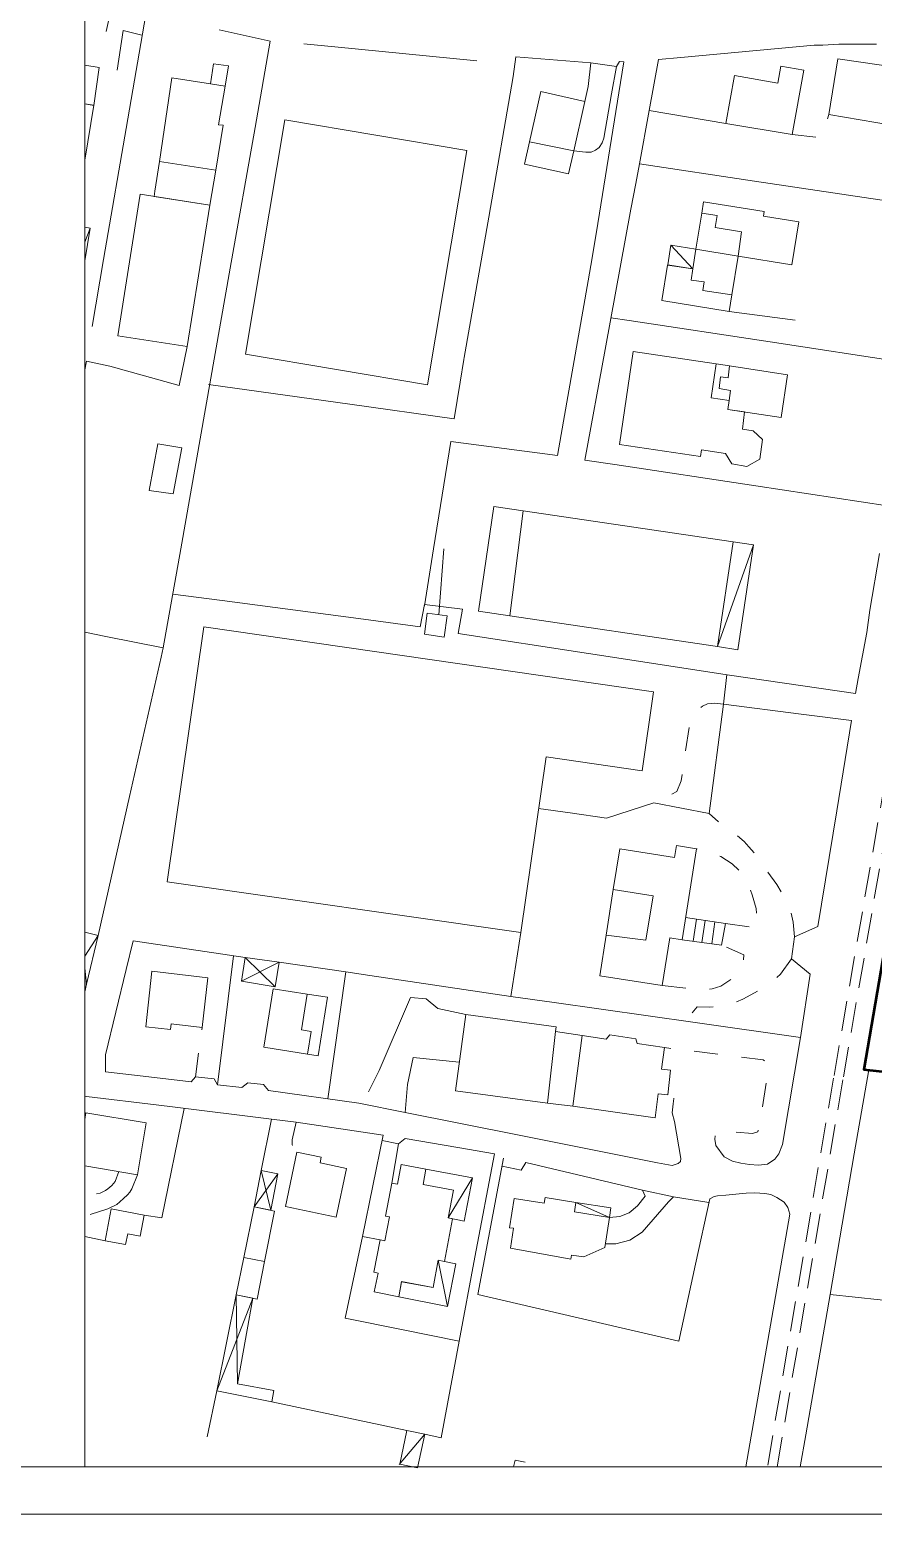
# Model space of a CAD drawing. Header units: millimetres. Extents: x 4297 to 8427, y -1478 to 1634.
# Drawn here: x 6872.3 to 7049.8, y 445.6 to 757.9 of the extents above; entities that cross this region are included whole.
import ezdxf

# ---------------------------------------------------------------- set-up
doc = ezdxf.new("R2010")
doc.units = ezdxf.units.MM
doc.header["$LTSCALE"] = 0.1
doc.linetypes.add('TRATTEGGIATA', pattern=[19.05, 12.7, -6.35])
for name, color, linetype, lineweight in [('1_CARTIGLIO', 7, 'Continuous', 9), ('4_AREA DI PROGETTO', 1, 'Continuous', 50), ('4_PISTACICL', 30, 'Continuous', 20)]:
    doc.layers.add(name, color=color, linetype=linetype, lineweight=lineweight)

msp = doc.modelspace()

# ---------------------------------------------------------------- linework, layer by layer
at = {"layer": '1_CARTIGLIO'}
for p, q in [((6883.88, 1623.55), (6883.88, 455.55)), ((6888.38, 757.5), (6889.63, 763.15)), ((6896.68, 761.07), (6892.91, 739.11)), ((6891.91, 757.7), (6890.66, 749.36)), ((6922.88, 755.42), (6912.14, 757.82)), ((6922.88, 755.42), (6912.14, 757.82)), ((6919.68, 737.26), (6922.88, 755.42)), ((6936.48, 754.23), (6929.95, 754.86)), ((6966.34, 751.35), (6936.48, 754.23)), ((7037.3, 754.58), (7009.27, 752.01)), ((7039.15, 754.59), (7037.3, 754.58)), ((7050.46, 754.8), (7042.49, 754.83)), ((6974.53, 752.13), (6974.02, 747.99)), ((6990.35, 750.92), (6974.53, 752.13)), ((6990.35, 750.92), (6974.53, 752.13)), ((6989.74, 745.91), (6990.35, 750.92)), ((6995.7, 750.15), (6994.67, 744.38)), ((6996.34, 751.17), (6995.7, 750.15)), ((6996.34, 751.17), (6995.7, 750.15)), ((6997.27, 751.13), (6996.34, 751.17)), ((6997.27, 751.13), (6996.34, 751.17)), ((6996.56, 746.74), (6997.27, 751.13)), ((7004.6, 751.58), (7002.62, 740.87)), ((7009.27, 752.01), (7004.6, 751.58)), ((6974.02, 747.99, 208.21), (6968.86, 718.43, 208.21)), ((6991.77, 717.13), (6996.56, 746.74)), ((6989.74, 745.91, 208.18), (6989.06, 742.79, 208.18)), ((6993.07, 735.04, 208.17), (6994.67, 744.38, 208.17)), ((7002.62, 740.87), (7000.54, 729.63)), ((7018.73, 738.15, 208.83), (7002.62, 740.87, 208.83)), ((6892.91, 739.11), (6887.83, 709.55)), ((6914.47, 707.72), (6919.68, 737.26)), ((7040.11, 739.1), (7040.38, 740.01)), ((6992.06, 733.09, 208.16), (6992.74, 734.07, 208.16)), ((6992.74, 734.07, 208.16), (6993.07, 735.04, 208.16)), ((7032.71, 735.8), (7037.68, 735.24)), ((6986.74, 732.37, 208.25), (6988.55, 732.15, 208.25)), ((6988.55, 732.15, 208.25), (6989.31, 732.1, 208.25)), ((6989.31, 732.1, 208.24), (6990.4, 732.12, 208.24)), ((6990.4, 732.12, 208.2), (6991.29, 732.49, 208.2)), ((6991.29, 732.49, 208.16), (6992.06, 733.09, 208.16)), ((7000.54, 729.63), (6999.78, 725.48)), ((7024.76, 726.03), (7000.54, 729.63)), ((7054.44, 721.62), (7024.76, 726.03)), ((6968.86, 718.43, 207.64), (6963.7, 688.88, 207.64)), ((6998.78, 720.09), (6993.35, 690.58)), ((6990.6, 709.86), (6991.77, 717.13)), ((6887.83, 709.55), (6885.41, 695.44)), ((6989.75, 705.06), (6990.6, 709.86)), ((6909.25, 678.17), (6914.47, 707.72)), ((6984.57, 675.51), (6989.75, 705.06)), ((6998.4, 696.67), (6994.56, 697.26)), ((7028.06, 692.17), (6998.4, 696.67)), ((7033.35, 696.77, 210.22), (7019.4, 698.58, 210.22)), ((6903.7, 683.02, 207.5), (6905.42, 691.2, 207.5)), ((6993.35, 690.58), (6989.08, 667.34)), ((7057.72, 687.65), (7028.06, 692.17)), ((6884.2, 688.13), (6883.88, 686.34)), ((6884.2, 688.13), (6889.1, 687.11)), ((6889.16, 687.09, 207.49), (6903.7, 683.02, 207.49)), ((6962.86, 683.72), (6963.63, 688.5)), ((6963.7, 688.88, 207.63), (6963.63, 688.5, 207.63)), ((6909.89, 683.25), (6939.6, 679.11)), ((6961.61, 676.04), (6962.86, 683.72)), ((6904.04, 648.63), (6909.25, 678.17)), ((6939.6, 679.11), (6961.61, 676.04)), ((6983.31, 668.27), (6984.57, 675.51)), ((6960.85, 671.26), (6957.25, 648.63)), ((6960.85, 671.26), (6983.31, 668.27)), ((6989.08, 667.34), (6995.38, 666.39)), ((6995.38, 666.39), (7025.04, 661.89)), ((7025.04, 661.89), (7052.73, 657.69)), ((6900.38, 627.85), (6904.04, 648.63)), ((6957.25, 648.63), (6955.35, 636.7)), ((7049.06, 635.77), (7051.06, 647.65)), ((6912.77, 637.76), (6902.37, 639.13)), ((6942.51, 633.83), (6912.77, 637.76)), ((6955.37, 636.96), (6954.42, 632.25)), ((6963.3, 635.97), (6955.37, 636.96)), ((6962.42, 630.86), (6963.3, 635.97)), ((6883.88, 631.11), (6888.3, 630.24)), ((6954.42, 632.25), (6942.51, 633.83)), ((7046.6, 621.35), (7048.4, 631.08)), ((6888.3, 630.24), (6900.38, 627.85)), ((6899.92, 625.84), (6900.38, 627.85)), ((6989.85, 626.65), (6962.42, 630.86)), ((6893.29, 596.58), (6899.92, 625.84)), ((7019.5, 622.11), (6989.85, 626.65)), ((7019.5, 622.11), (7046.02, 618.21)), ((7046.02, 618.21), (7046.6, 621.35)), ((7013.8, 615.53), (7013.5, 615.26)), ((7014.87, 616.08), (7013.8, 615.53)), ((7016.41, 616.2), (7014.87, 616.08)), ((7015.2, 592.95), (7018.24, 615.96)), ((7018.24, 615.96), (7016.41, 616.2)), ((7034.56, 613.91), (7018.24, 615.96)), ((7045.19, 612.57), (7034.56, 613.91)), ((7042.06, 593.54), (7045.19, 612.57)), ((7011.01, 611.1), (7010.28, 606.15)), ((7009.34, 599.86), (7008.44, 597.6)), ((7009.54, 601.21), (7009.34, 599.86)), ((6886.66, 567.32), (6893.29, 596.58)), ((7008.44, 597.6), (7007.35, 597.07)), ((6985.99, 593.1), (6979.35, 594.06)), ((7003.55, 595.21), (6993.62, 592.01)), ((7015.2, 592.95), (7003.55, 595.21)), ((7038.08, 569.24), (7042.06, 593.54)), ((6993.62, 592.01), (6985.99, 593.1)), ((7017.18, 591.21), (7015.2, 592.95)), ((7022.56, 587.06), (7021.22, 588.3)), ((7012.69, 585.54), (7012.56, 585.58)), ((7017.65, 583.97), (7017.46, 584.03)), ((7023.6, 585.95), (7022.56, 587.06)), ((7024.68, 584.7), (7023.6, 585.95)), ((7020.09, 582.39), (7017.65, 583.97)), ((7021.45, 581.07), (7020.09, 582.39)), ((7029.46, 578.04), (7027.59, 580.64)), ((7030.35, 576.48), (7029.46, 578.04)), ((7024.25, 575.87), (7023.93, 576.84)), ((7025.13, 573.02), (7024.25, 575.87)), ((7025.21, 572.03), (7025.13, 573.02)), ((7032.88, 570.15), (7032.51, 571.99)), ((7018.68, 569.85), (7023.63, 569.14)), ((7033.18, 567.04), (7032.88, 570.15)), ((7033.18, 567.04), (7038.08, 569.24)), ((6894.07, 566.17), (6892.6, 560.17)), ((6917.64, 562.71), (6894.07, 566.17)), ((6973.52, 554.49), (6975.6, 567.93)), ((6915.16, 563.07), (6911.77, 535.92)), ((7022.51, 563.25), (7018.88, 564.85)), ((7022.42, 562.22), (7022.43, 562.23)), ((7022.43, 562.23), (7022.51, 563.25)), ((7032.54, 562.4), (7030.24, 559.15)), ((7036.49, 559.16), (7032.54, 562.4)), ((6892.6, 560.17), (6888.2, 542.21)), ((6938.78, 559.65), (6924.74, 561.68)), ((6935.03, 532.99), (6938.78, 559.65)), ((6943.85, 558.9), (6938.78, 559.65)), ((7030.24, 559.15), (7029.49, 558.48)), ((7034.46, 545.86), (7036.49, 559.16)), ((6883.88, 555.49), (6884.24, 557.11)), ((6973.52, 554.49), (6943.85, 558.9)), ((7005.35, 556.8), (7010.32, 556.24)), ((7015.3, 556.04), (7015.83, 556.08)), ((7015.83, 556.08), (7017.67, 556.68)), ((7017.67, 556.68), (7019.77, 558.08)), ((7019.77, 558.08), (7019.78, 558.09)), ((6952.38, 554.24, 206.43), (6945.82, 538.9, 206.43)), ((6955.71, 553.99, 206.6), (6952.38, 554.24, 206.6)), ((6958.16, 551.99, 206.6), (6955.71, 553.99, 206.6)), ((6982.61, 553.21), (6973.52, 554.49)), ((7012.31, 549), (6982.61, 553.21)), ((7022.28, 553.9), (7020.96, 553.35)), ((7024, 554.81), (7022.28, 553.9)), ((7025.42, 555.58), (7024, 554.81)), ((6964.01, 550.67, 206.6), (6958.16, 551.99, 206.6)), ((7012.7, 552.3), (7011.68, 551.05)), ((7015.31, 552.24), (7012.7, 552.3)), ((7016.08, 552.3), (7015.31, 552.24)), ((6908.51, 547.48), (6908.58, 547.99)), ((7034.46, 545.86), (7012.31, 549)), ((7007.13, 543.57), (7005.8, 543.73)), ((7033.19, 538.33), (7034.46, 545.86)), ((6888.2, 542.21), (6888.24, 538.65)), ((6907.13, 537.58), (6907.81, 542.53)), ((6951.74, 535.97, 207.48), (6952.97, 541.65, 207.48)), ((6952.97, 541.65, 207.52), (6962.63, 540.7, 207.52)), ((7017.05, 542.35), (7012.09, 542.96)), ((7026.6, 541.17), (7022.02, 541.73)), ((7026.88, 540.92), (7026.6, 541.17)), ((6888.24, 538.65), (6896.13, 537.73)), ((6896.13, 537.73), (6906.24, 536.55)), ((6906.24, 536.55), (6907.13, 537.58)), ((6945.82, 538.9), (6943.55, 534.45)), ((7030.66, 523.37), (7033.19, 538.33)), ((7048.82, 539.08), (7045.76, 521.38)), ((6911.06, 537.13), (6911.77, 535.92)), ((6911.77, 535.92), (6916.9, 535.34)), ((6916.9, 535.34), (6918.19, 536.33)), ((6921.46, 535.96), (6922.5, 534.7)), ((6922.5, 534.7), (6941.53, 532.01)), ((6951.74, 535.97), (6951.28, 530.09)), ((7026.43, 531.3), (7027.19, 536.24)), ((6899.41, 531.6), (6884.26, 533.44)), ((6900.08, 507.89), (6904.74, 530.95)), ((6923.13, 528.67), (6902.35, 531.25)), ((7007.45, 530.02), (7007.65, 531.89)), ((7007.65, 531.89), (7007.81, 533.04)), ((7007.81, 533.04), (7007.76, 533.07)), ((6923.13, 528.67), (6920.99, 517.87)), ((6928.35, 528.02), (6927.47, 524.33)), ((6946.67, 525.33), (6928.35, 528.02)), ((6951.28, 530.09), (6974.92, 525.38)), ((7007.94, 528.19), (7007.45, 530.02)), ((7009.28, 520.38), (7007.94, 528.19)), ((6946.67, 525.33, 206.53), (6942.28, 503.97, 206.53)), ((6974.92, 525.38), (7004.34, 519.51)), ((7016.42, 524.47), (7016.52, 525.16)), ((7020.91, 525.94), (7024.35, 525.67)), ((7024.35, 525.67), (7025.47, 526.01)), ((7025.47, 526.01), (7025.56, 526.37)), ((6927.47, 524.33), (6927.46, 523.31)), ((6927.46, 523.31), (6927.56, 523.15)), ((6948.45, 515.23, 206.82), (6949.88, 523.52, 206.82)), ((6949.88, 523.52, 206.82), (6951.28, 524.61, 206.82)), ((6962.32, 522.73), (6951.28, 524.61)), ((6970.05, 521.42), (6962.32, 522.73)), ((7016.66, 523.15), (7016.42, 524.47)), ((7018.41, 520.76), (7016.66, 523.15)), ((7029.91, 521.37), (7030.66, 523.37)), ((6965.96, 499.64), (6970.05, 521.42)), ((6971.97, 520.47), (6966.54, 491.77)), ((6976.68, 519.58), (6975.7, 517.95)), ((7001.22, 513.77), (6976.68, 519.58)), ((7004.34, 519.51), (7007.41, 518.9)), ((7007.41, 518.9), (7008.67, 519.33)), ((7008.67, 519.33), (7009.17, 519.76)), ((7009.17, 519.76), (7009.28, 520.38)), ((7018.41, 520.76), (7020.17, 519.83)), ((7020.17, 519.83), (7021.92, 519.4)), ((7021.92, 519.4), (7023.73, 519.17)), ((7023.73, 519.17), (7025.64, 519.03)), ((7025.64, 519.03), (7027.49, 519.19)), ((7027.49, 519.19), (7029.03, 520.24)), ((7029.03, 520.24), (7029.91, 521.37)), ((7045.76, 521.38), (7040.65, 491.82)), ((6890.23, 515.56, 206.49), (6889.53, 514.69, 206.49)), ((6891, 517.66, 206.49), (6890.23, 515.56, 206.49)), ((6893.73, 514.01, 206.21), (6894.93, 516.99, 206.21)), ((6887.1, 513.14, 206.26), (6886.31, 512.97, 206.26)), ((6887.54, 513.34, 206.39), (6887.1, 513.14, 206.39)), ((6888.2, 513.65, 206.42), (6887.54, 513.34, 206.42)), ((6888.68, 514.02, 206.48), (6888.2, 513.65, 206.48)), ((6889.53, 514.69, 206.48), (6888.68, 514.02, 206.48)), ((6892.02, 512.01, 206.21), (6892.85, 512.78, 206.21)), ((6892.85, 512.78, 206.21), (6893.35, 513.33, 206.21)), ((6893.35, 513.33, 206.21), (6893.73, 514.01, 206.21)), ((7001.75, 512.51, 206.76), (7000.17, 510.47, 206.76)), ((7001.75, 512.51), (7001.22, 513.77)), ((7007.71, 512.37), (7006.64, 511.32)), ((7015.18, 511.13), (7007.71, 512.37)), ((6885, 508.65, 206.21), (6888.74, 509.83, 206.21)), ((6888.74, 509.83, 206.21), (6890.63, 510.72, 206.21)), ((6890.63, 510.72, 206.21), (6891.24, 511.27, 206.21)), ((6891.24, 511.27, 206.21), (6892.02, 512.01, 206.21)), ((7000.17, 510.47, 206.76), (6998.37, 508.98, 206.76)), ((7001.12, 504.89, 206.7), (7006.64, 511.32, 206.7)), ((7012.35, 498.2), (7015.35, 511.93)), ((6896.35, 508.49), (6900.08, 507.89)), ((6996.45, 508.19, 206.77), (6994.24, 507.96, 206.77)), ((6998.37, 508.98, 206.77), (6996.45, 508.19, 206.77)), ((6883.88, 504.02), (6888.15, 503.11)), ((6942.28, 503.97), (6938.62, 486.85)), ((6942.28, 503.97, 206.53), (6946, 503.26, 206.53)), ((6995.56, 502.42, 206.86), (6998.53, 503.22, 206.86)), ((6998.53, 503.22, 206.84), (7001.12, 504.89, 206.84)), ((6993.39, 502.46, 206.94), (6995.56, 502.42, 206.94)), ((6962.63, 481.96), (6965.96, 499.64)), ((7008.81, 481.97), (7012.35, 498.2)), ((6966.54, 491.77), (6995.77, 484.99)), ((7040.65, 491.82), (7035.53, 462.26)), ((7040.65, 491.82), (7215.28, 472.66)), ((6938.62, 486.85), (6950.86, 484.36)), ((6950.86, 484.36), (6962.63, 481.96)), ((6995.77, 484.99), (7008.81, 481.97)), ((6958.81, 461.66), (6962.63, 481.96)), ((6909.63, 461.87), (6911.66, 471.51)), ((6923.22, 469.24), (6951.6, 463.2)), ((6955.39, 462.39), (6958.81, 461.66)), ((7035.53, 462.26), (7034.37, 455.55)), ((6974.09, 455.55), (6974.43, 456.95)), ((6974.43, 456.95), (6976.49, 456.54))]:
    msp.add_line(p, q, dxfattribs=at)
for points in [[(6477.84, 1633.55), (6477.84, 445.55), (8159.84, 445.55), (8159.84, 1633.55)], [(6487.84, 1623.55), (6487.84, 455.55), (8149.84, 455.55), (8149.84, 1623.55)]]:
    msp.add_lwpolyline(points, close=True, dxfattribs=at)
for points in [[(6895.89, 756.71), (6891.91, 757.7)], [(7039.15, 754.58), (7042.49, 754.83)], [(6883.88, 750.43), (6886.86, 749.94), (6885.74, 741.95), (6883.88, 742.25)], [(6910.97, 750.69), (6914.08, 750.24), (6913.38, 746.02), (6910.28, 746.51), (6910.97, 750.69)], [(6990.35, 750.92), (6995.7, 750.15)], [(6990.35, 750.92), (6995.7, 750.15)], [(7018.73, 738.15), (7020.55, 748.25), (7029.67, 746.61), (7030.32, 750.2), (7035.14, 749.34), (7032.71, 735.8), (7018.73, 738.15)], [(7040.38, 740.01), (7042.33, 751.77), (7060.15, 749.12), (7059.35, 744.47), (7058.12, 744.68), (7056.87, 737.23), (7040.38, 740.01)], [(6902.2, 747.77), (6910.28, 746.51), (6913.38, 746.02), (6912.01, 737.84), (6912.99, 737.75), (6911.41, 728.31), (6899.56, 730.17), (6902.2, 747.77)], [(6989.06, 742.79), (6979.81, 744.85), (6977.45, 734.29), (6986.74, 732.37), (6989.06, 742.79)], [(6883.88, 730.4), (6885.74, 741.96), (6883.88, 742.26)], [(6917.68, 689.62), (6955.96, 683.19), (6964.24, 732.45), (6925.96, 738.89), (6917.68, 689.62)], [(6985.65, 727.52), (6986.74, 732.37), (6977.45, 734.29), (6976.39, 729.59), (6985.65, 727.52)], [(6899.56, 730.17), (6898.62, 723.9), (6898.46, 722.8), (6910.19, 720.94), (6911.41, 728.31), (6899.56, 730.17)], [(6999.78, 725.48), (6998.78, 720.08)], [(6890.8, 693.5), (6905.42, 691.2), (6910.19, 720.95), (6895.49, 723.27), (6890.8, 693.5)], [(7021.31, 710.24), (7022, 715.37), (7016.48, 716.28), (7016.94, 718.79), (7013.65, 719.24), (7014.04, 721.67), (7026.83, 719.62), (7026.67, 718.64), (7034.1, 717.43), (7032.63, 708.38), (7021.31, 710.24)], [(7013.65, 719.24), (7016.94, 718.79), (7016.48, 716.28), (7022, 715.37), (7021.31, 710.24), (7012.45, 711.72), (7013.65, 719.24)], [(6883.88, 709.22), (6885.01, 716.12), (6883.88, 716.31)], [(6885.01, 716.12), (6883.88, 713.14)], [(7007.17, 712.57), (7006.5, 708.39), (7011.78, 707.53), (7012.45, 711.72), (7007.17, 712.57)], [(7011.78, 707.53), (7007.17, 712.57)], [(7011.45, 705.19), (7014.18, 704.85), (7013.91, 703), (7019.97, 702.08), (7021.31, 710.24), (7012.45, 711.72), (7011.78, 707.53), (7011.45, 705.19)], [(7005.3, 700.9), (7006.49, 708.34), (7011.78, 707.53), (7011.45, 705.19), (7014.18, 704.85), (7013.91, 703), (7019.97, 702.08), (7019.4, 698.59), (7005.3, 700.9)], [(6996.36, 670.61), (6999.25, 690.18), (7016.68, 687.56), (7015.66, 680.42), (7019.42, 679.86), (7019.13, 677.98), (7022.63, 677.46), (7022.21, 673.81), (7024.49, 673.48), (7026.44, 671.63), (7025.92, 667.49), (7023.16, 665.97), (7019.97, 666.55), (7018.68, 668.74), (7013.61, 669.45), (7013.41, 668.08), (6996.36, 670.61)], [(7019.42, 679.86), (7019.73, 681.99), (7017.32, 682.41), (7017.64, 684.83), (7019.21, 684.65), (7019.51, 687.13), (7016.68, 687.56), (7015.66, 680.42), (7019.42, 679.86)], [(7019.51, 687.13), (7019.21, 684.65), (7017.64, 684.83), (7017.32, 682.41), (7019.73, 681.99), (7019.42, 679.86), (7019.13, 677.98), (7030.39, 676.28), (7031.74, 685.29), (7019.51, 687.13)], [(6897.43, 660.9), (6902.49, 660.23), (6904.25, 669.93), (6899.23, 670.74), (6897.43, 660.9)], [(6969.93, 657.59), (6966.68, 635.58), (6973.3, 634.59), (6976.11, 656.68), (6969.93, 657.59)], [(6976.11, 656.68), (6973.3, 634.59), (7017.01, 628.09), (7020.27, 650.13), (6976.11, 656.68)], [(7017.01, 628.1), (7020.27, 650.13), (7024.52, 649.48), (7021.28, 627.44), (7017.01, 628.1)], [(6958.35, 634.76), (6959.41, 648.63)], [(7024.52, 649.48), (7017.01, 628.1)], [(6955.34, 630.68), (6955.93, 635.09), (6960.08, 634.53), (6959.48, 630.11), (6955.34, 630.68)], [(7049.06, 635.77), (7048.4, 631.08)], [(6908.92, 632.23), (6901.2, 578.64), (6975.6, 567.93), (6980.92, 604.89), (7001.11, 601.98), (7003.5, 618.59), (6908.92, 632.23)], [(7018.91, 622.2), (7018.24, 615.96)], [(6993.54, 567.36), (6992.19, 558.86), (7005.35, 556.79), (7006.93, 566.84), (7009.55, 566.43), (7012.56, 585.58), (7008.36, 586.24), (7007.96, 583.73), (6996.42, 585.56), (6995.06, 577), (7003.45, 575.67), (7001.89, 566.32), (6993.54, 567.36)], [(6993.54, 567.36), (7001.89, 566.32), (7003.45, 575.67), (6995.06, 577), (6993.54, 567.36)], [(7010.28, 571.11), (7018.68, 569.85)], [(7012.59, 570.76), (7011.86, 566.11)], [(7014.39, 570.49), (7013.68, 565.87)], [(7016.44, 570.18), (7015.81, 565.58)], [(7018.68, 569.85), (7017.85, 565.3)], [(6883.88, 567.99), (6886.66, 567.32), (6884.24, 557.11)], [(6883.88, 563), (6886.66, 567.32)], [(7017.85, 565.3), (7009.55, 566.43)], [(7032.54, 562.4), (7033.18, 567.04)], [(6917.64, 562.71), (6916.82, 557.68), (6923.9, 556.52), (6924.74, 561.68), (6917.64, 562.71)], [(6917.64, 562.71), (6916.82, 557.68), (6923.9, 556.52), (6924.74, 561.68), (6917.64, 562.71)], [(6923.9, 556.52), (6917.64, 562.71)], [(6883.88, 560.45), (6884.24, 557.11)], [(6897.99, 559.78), (6896.71, 548.1), (6901.88, 547.54), (6902.01, 548.74), (6908.58, 547.99), (6909.78, 558.44), (6897.99, 559.78)], [(6916.82, 557.68), (6924.74, 561.68)], [(6884.24, 557.11), (6883.88, 557.18)], [(6921.52, 543.84), (6923.48, 556.12), (6930.63, 554.99), (6929.49, 547.47), (6931.49, 547.11), (6930.74, 542.37), (6921.52, 543.84)], [(6932.97, 542.02), (6930.74, 542.37), (6931.49, 547.11), (6929.49, 547.47), (6930.63, 554.99), (6934.92, 554.31), (6932.97, 542.02)], [(6964.01, 550.67), (6983.06, 548.13), (6982.92, 547.12), (6981.2, 532.08), (6961.87, 534.61), (6964.01, 550.67)], [(6986.54, 531.38), (6981.2, 532.08), (6982.92, 547.12), (6988.5, 546.29), (6986.54, 531.38)], [(6986.54, 531.38), (7003.88, 528.94), (7004.48, 534.03), (7006.54, 533.83), (7007.12, 539.02), (7005.21, 539.23), (7005.8, 543.73), (7000.1, 544.57), (6999.81, 545.59), (6994.3, 546.39), (6993.59, 545.54), (6988.5, 546.29), (6986.54, 531.38)], [(6911.06, 537.13), (6907.13, 537.58)], [(6921.46, 535.96), (6918.19, 536.33)], [(6884.26, 533.44), (6883.88, 533.49)], [(6902.35, 531.24), (6899.41, 531.61)], [(6951.28, 530.09), (6941.53, 532.01)], [(6883.88, 528.64), (6884.12, 530.04), (6896.78, 527.89), (6894.93, 517), (6883.88, 518.87)], [(6928.35, 528.02), (6923.13, 528.67)], [(6936.76, 508.06), (6938.95, 518.29), (6933.38, 519.48), (6933.63, 520.68), (6928.48, 521.76), (6926.07, 510.3), (6936.76, 508.06)], [(6949.88, 523.52), (6946.44, 524.21)], [(6944.78, 492.33), (6949.94, 491.31), (6950.53, 494.5), (6957.14, 493.26), (6958.22, 499.03), (6959.57, 498.74), (6961.25, 507.72), (6960.35, 507.89), (6961.45, 513.73), (6955.03, 514.94), (6955.63, 518.18), (6950.44, 519.15), (6949.66, 515), (6948.45, 515.23), (6947.12, 508.27), (6947.96, 508.11), (6946.96, 503.07), (6946, 503.26), (6944.67, 496.48), (6945.56, 496.3), (6944.78, 492.33)], [(6971.65, 518.79), (6975.7, 517.95)], [(6919.49, 510.22), (6920.99, 517.87), (6924.49, 517.18), (6922.99, 509.53), (6919.49, 510.22)], [(6924.49, 517.18), (6919.49, 510.22)], [(6920.99, 517.87), (6922.99, 509.53)], [(6955.63, 518.18), (6965.46, 516.35), (6963.69, 507.24), (6960.35, 507.89), (6961.45, 513.74), (6955.03, 514.93), (6955.63, 518.18)], [(6960.35, 507.89), (6965.46, 516.35)], [(7007.71, 512.37), (7001.22, 513.77)], [(7015.35, 511.93), (7016.28, 512.39), (7016.96, 512.57), (7018.7, 512.68), (7020.84, 512.88), (7023.01, 513.08), (7024.85, 513.21), (7026.96, 513.05), (7028.21, 512.83), (7029.49, 512.23), (7031, 511.22), (7031.78, 510.1), (7032.18, 508.71), (7022.91, 455.55)], [(6888.15, 503.11), (6892.46, 502.28), (6892.91, 504.55), (6895.49, 504.05), (6896.35, 508.49), (6889.43, 509.82), (6888.15, 503.11)], [(6923.8, 509.36), (6919.49, 510.22), (6917.31, 499.58), (6921.7, 498.77), (6923.8, 509.36)], [(6974.21, 512.01), (6973.24, 505.84), (6974.05, 505.72), (6973.45, 501.55), (6986.14, 499.24), (6986.29, 500.08), (6988.85, 499.73), (6993.28, 501.69), (6994.24, 507.96), (6986.89, 509.18), (6987.2, 511.16), (6980.71, 512.19), (6980.52, 511.01), (6974.21, 512.01)], [(6987.2, 511.17), (6994.55, 510), (6994.24, 507.96), (6986.89, 509.18), (6987.2, 511.17)], [(6994.24, 507.96), (6987.2, 511.17)], [(6921.7, 498.77), (6917.31, 499.58), (6915.71, 491.72), (6920.13, 490.83), (6921.7, 498.77)], [(6949.94, 491.31), (6960.2, 489.28), (6961.94, 498.25), (6959.57, 498.74), (6958.22, 499.03), (6957.14, 493.26), (6950.53, 494.49), (6949.94, 491.31)], [(6958.22, 499.03), (6960.2, 489.28)], [(6915.71, 491.72), (6919.19, 491.01), (6915.97, 472.99), (6923.66, 471.62), (6923.22, 469.24), (6911.66, 471.51), (6915.71, 491.72)], [(6919.19, 491.01), (6911.66, 471.51)], [(6915.97, 472.99), (6915.71, 491.72)], [(6955.39, 462.39), (6950.03, 456.01)], [(6950.13, 456.12), (6953.84, 455.31), (6955.39, 462.39), (6951.6, 463.2), (6950.13, 456.12)]]:
    msp.add_lwpolyline(points, dxfattribs=at)
at = {"layer": '4_AREA DI PROGETTO', "ltscale": 5}
msp.add_lwpolyline([(7096.32, 821.76), (7047.77, 539.16), (7114.28, 531.88), (7144.07, 528.34), (7163.8, 526.2), (7193.62, 522.96), (7223.45, 519.73), (7240.43, 517.76), (7266.68, 514.68), (7278.71, 513.26), (7292.09, 511.3), (7303.08, 510.97), (7303.8, 523.32), (7304.25, 528.39), (7307.89, 543.4), (7309.21, 547.53), (7314.63, 564.51), (7319, 574.54), (7625.32, 574.54), (7628.81, 580.19), (7630.91, 585.72), (7631.4, 589.02), (7631.46, 591.06), (7631.48, 593.02)], dxfattribs=at)
at = {"layer": '4_PISTACICL', "linetype": 'TRATTEGGIATA', "ltscale": 5}
for points in [[(7027.55, 455.89), (7041.49, 537.89), (7054.97, 615.6), (7063.33, 664.41), (7072.96, 723.21), (7081.75, 775.02), (7085.73, 798.03), (7088.86, 816.91), (7091.98, 836.45), (7095.32, 853.93), (7098.71, 873.38), (7102.19, 889.87), (7103.16, 894.47), (7106.99, 907.36), (7109.84, 916.3), (7113.21, 924.52), (7118.06, 937.66), (7119.97, 942.79), (7125.95, 955.94), (7129.31, 963.04), (7137.19, 979.99), (7138.53, 984.04), (7138.87, 985.69)], [(7029.52, 455.55), (7043.46, 537.55), (7056.94, 615.26), (7065.31, 664.08), (7074.93, 722.88), (7083.72, 774.69), (7087.7, 797.7), (7090.84, 816.58), (7093.95, 836.11), (7097.28, 853.57), (7100.67, 873), (7104.15, 889.46), (7105.1, 893.98), (7108.9, 906.77), (7111.72, 915.61), (7115.07, 923.8), (7119.93, 936.96), (7121.82, 942.02), (7127.77, 955.1), (7131.12, 962.19), (7139.05, 979.26), (7140.46, 983.52), (7140.83, 985.28)]]:
    msp.add_lwpolyline(points, dxfattribs=at)

doc.saveas('drawing.dxf')
